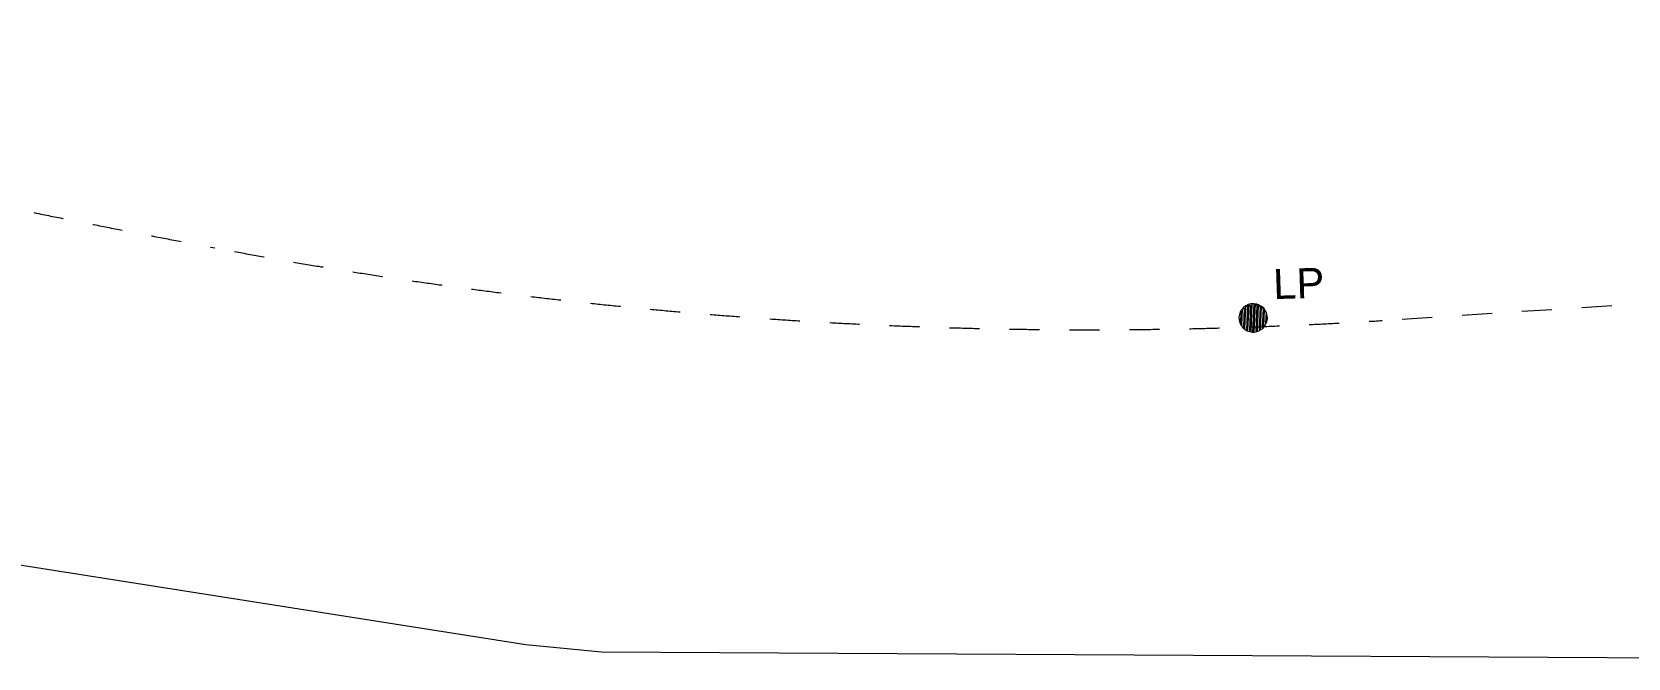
# Model space of a CAD drawing. Header units: millimetres. Extents: x -89663 to 74273, y -103666 to 18539.
# Drawn here: x -50180 to -34212, y -103666 to -97398 of the extents above; entities that cross this region are included whole.
import ezdxf

# ---------------------------------------------------------------- set-up
doc = ezdxf.new("R2010")
doc.units = ezdxf.units.MM
doc.header["$MEASUREMENT"] = 0
for name, color, linetype, lineweight in [('G-10-P_Topo_Paving_Pen_No__191', 7, 'Continuous', 5), ('G-10-P_Topo_Road_Pen_No__193', 7, 'Continuous', 18), ('G-10-P_Topo_Street Furniture_Pen_No__7', 7, 'Continuous', 35)]:
    doc.layers.add(name, color=color, linetype=linetype, lineweight=lineweight)
doc.layers.add('G-10-P_Topo_Street Furniture_Pen_No__147', color=7, linetype='Continuous', lineweight=0, true_color=0x606060)
doc.styles.add('GENERATED_STYLE_3', font='')
doc.styles.get('GENERATED_STYLE_3').set_extended_font_data('Arial')

msp = doc.modelspace()

# ---------------------------------------------------------------- linework, layer by layer
at = {"layer": 'G-10-P_Topo_Paving_Pen_No__191', "linetype": 'Continuous'}
for p, q in [((-50159.7, -99207.5), (-50148.8, -99209.7)), ((-50148.8, -99209.7), (-50129.2, -99213.6)), ((-50129.2, -99213.6), (-50109.7, -99217.6)), ((-50109.7, -99217.6), (-50090.2, -99221.5)), ((-50090.2, -99221.5), (-50070.7, -99225.4)), ((-50070.7, -99225.4), (-50051.1, -99229.4)), ((-50051.1, -99229.4), (-50031.6, -99233.3)), ((-50031.6, -99233.3), (-50012, -99237.2)), ((-50012, -99237.2), (-49992.5, -99241.2)), ((-49992.5, -99241.2), (-49972.9, -99245)), ((-49972.9, -99245), (-49953.4, -99249)), ((-49953.4, -99249), (-49933.8, -99252.9)), ((-49933.8, -99252.9), (-49914.3, -99256.7)), ((-49914.3, -99256.7), (-49894.7, -99260.7)), ((-49894.7, -99260.7), (-49875.2, -99264.6)), ((-49875.2, -99264.6), (-49865.5, -99266.5)), ((-49571.3, -99324.8), (-49562.3, -99326.6)), ((-49562.3, -99326.6), (-49542.8, -99330.5)), ((-49542.8, -99330.5), (-49523.2, -99334.3)), ((-49523.2, -99334.3), (-49503.7, -99338.1)), ((-49503.7, -99338.1), (-49484, -99342)), ((-49484, -99342), (-49464.5, -99345.8)), ((-49464.5, -99345.8), (-49444.9, -99349.7)), ((-49444.9, -99349.7), (-49425.3, -99353.5)), ((-49425.3, -99353.5), (-49405.8, -99357.3)), ((-49405.8, -99357.3), (-49386.2, -99361.2)), ((-49386.2, -99361.2), (-49366.7, -99364.9)), ((-49366.7, -99364.9), (-49347.1, -99368.8)), ((-49347.1, -99368.8), (-49327.6, -99372.6)), ((-49327.6, -99372.6), (-49308, -99376.4)), ((-49308, -99376.4), (-49288.5, -99380.3)), ((-49288.5, -99380.3), (-49276.8, -99382.5)), ((-48982.3, -99439.5), (-48975.4, -99440.9)), ((-48975.4, -99440.9), (-48955.8, -99444.6)), ((-48955.8, -99444.6), (-48936.3, -99448.4)), ((-48936.3, -99448.4), (-48916.7, -99452.1)), ((-48916.7, -99452.1), (-48897.1, -99455.9)), ((-48897.1, -99455.9), (-48877.6, -99459.7)), ((-48877.6, -99459.7), (-48858, -99463.4)), ((-48858, -99463.4), (-48838.4, -99467.2)), ((-48838.4, -99467.2), (-48818.8, -99470.9)), ((-48818.8, -99470.9), (-48799.2, -99474.6)), ((-48799.2, -99474.6), (-48779.7, -99478.4)), ((-48779.7, -99478.4), (-48760.1, -99482.1)), ((-48760.1, -99482.1), (-48740.6, -99485.9)), ((-48740.6, -99485.9), (-48721, -99489.6)), ((-48721, -99489.6), (-48701.5, -99493.3)), ((-48701.5, -99493.3), (-48687.7, -99495.9)), ((-48392.9, -99551.8), (-48388.2, -99552.7)), ((-48388.2, -99552.7), (-48368.6, -99556.3)), ((-48368.6, -99556.3), (-48349.5, -99559.9)), ((-48152.9, -99596.7), (-48133.7, -99600.3)), ((-48133.7, -99600.3), (-48114.1, -99603.8)), ((-48114.1, -99603.8), (-48094.5, -99607.5)), ((-48094.5, -99607.5), (-48074.9, -99611)), ((-48074.9, -99611), (-48055.3, -99614.6)), ((-48055.3, -99614.6), (-48035.7, -99618.2)), ((-48035.7, -99618.2), (-48016.1, -99621.8)), ((-48016.1, -99621.8), (-47996.6, -99625.4)), ((-47996.6, -99625.4), (-47976.9, -99628.9)), ((-47976.9, -99628.9), (-47957.3, -99632.4)), ((-47957.3, -99632.4), (-47937.8, -99636)), ((-47937.8, -99636), (-47918.1, -99639.5)), ((-47918.1, -99639.5), (-47898.5, -99643.1)), ((-47898.5, -99643.1), (-47878.8, -99646.5)), ((-47878.8, -99646.5), (-47859.3, -99650)), ((-47859.3, -99650), (-47857.7, -99650.3)), ((-47562.1, -99702), (-47545, -99705)), ((-47545, -99705), (-47525.4, -99708.4)), ((-47525.4, -99708.4), (-47505.7, -99711.7)), ((-47505.7, -99711.7), (-47486, -99715)), ((-47486, -99715), (-47466.3, -99718.4)), ((-47466.3, -99718.4), (-47446.7, -99721.7)), ((-47446.7, -99721.7), (-47427, -99725)), ((-47427, -99725), (-47407.3, -99728.3)), ((-47407.3, -99728.3), (-47387.6, -99731.7)), ((-47387.6, -99731.7), (-47368, -99734.9)), ((-47368, -99734.9), (-47348.3, -99738.2)), ((-47348.3, -99738.2), (-47328.6, -99741.5)), ((-47328.6, -99741.5), (-47308.9, -99744.7)), ((-47308.9, -99744.7), (-47289.2, -99748.1)), ((-47289.2, -99748.1), (-47269.6, -99751.3)), ((-47269.6, -99751.3), (-47266.3, -99751.9)), ((-46970.2, -99799.6), (-46954.2, -99802.2)), ((-46954.2, -99802.2), (-46934.5, -99805.4)), ((-46934.5, -99805.4), (-46914.7, -99808.4)), ((-46914.7, -99808.4), (-46895, -99811.6)), ((-46895, -99811.6), (-46875.3, -99814.6)), ((-46875.3, -99814.6), (-46855.5, -99817.7)), ((-46855.5, -99817.7), (-46835.8, -99820.8)), ((-46835.8, -99820.8), (-46816.1, -99823.8)), ((-46816.1, -99823.8), (-46796.3, -99826.9)), ((-46796.3, -99826.9), (-46776.6, -99829.9)), ((-46776.6, -99829.9), (-46756.8, -99833)), ((-46756.8, -99833), (-46737.1, -99836)), ((-46737.1, -99836), (-46717.3, -99839.1)), ((-46717.3, -99839.1), (-46697.5, -99842)), ((-46697.5, -99842), (-46677.8, -99845.1)), ((-46677.8, -99845.1), (-46673.8, -99845.6)), ((-46377, -99889.8), (-46361.4, -99892)), ((-46361.4, -99892), (-46341.7, -99894.9)), ((-46341.7, -99894.9), (-46321.9, -99897.7)), ((-46321.9, -99897.7), (-46302.1, -99900.6)), ((-46302.1, -99900.6), (-46282.3, -99903.4)), ((-46282.3, -99903.4), (-46262.5, -99906.3)), ((-46262.5, -99906.3), (-46242.7, -99909)), ((-46242.7, -99909), (-46222.9, -99911.9)), ((-46222.9, -99911.9), (-46203.1, -99914.6)), ((-46203.1, -99914.6), (-46183.3, -99917.5)), ((-46183.3, -99917.5), (-46163.5, -99920.2)), ((-46163.5, -99920.2), (-46143.7, -99923.1)), ((-46143.7, -99923.1), (-46123.9, -99925.8)), ((-46123.9, -99925.8), (-46104.1, -99928.5)), ((-46104.1, -99928.5), (-46084.2, -99931.3)), ((-46084.2, -99931.3), (-46080, -99931.9)), ((-45782.6, -99972.2), (-45766.9, -99974.3)), ((-45766.9, -99974.3), (-45747.1, -99976.8)), ((-45747.1, -99976.8), (-45727.3, -99979.5)), ((-45727.3, -99979.5), (-45707.4, -99982)), ((-45707.4, -99982), (-45687.6, -99984.7)), ((-45687.6, -99984.7), (-45667.7, -99987.2)), ((-45667.7, -99987.2), (-45647.9, -99989.8)), ((-45647.9, -99989.8), (-45628, -99992.3)), ((-45628, -99992.3), (-45608.2, -99994.9)), ((-45608.2, -99994.9), (-45588.3, -99997.4)), ((-45588.3, -99997.4), (-45568.4, -100000)), ((-45568.4, -100000), (-45548.6, -100002.5)), ((-45548.6, -100002.5), (-45528.7, -100005)), ((-45528.7, -100005), (-45508.8, -100007.5)), ((-45508.8, -100007.5), (-45489, -100010.1)), ((-45489, -100010.1), (-45485.1, -100010.6)), ((-45187.4, -100047), (-45171, -100048.9)), ((-45171, -100048.9), (-45151, -100051.4)), ((-45151, -100051.4), (-45131.1, -100053.7)), ((-45131.1, -100053.7), (-45111.2, -100056.1)), ((-45111.2, -100056.1), (-45091.3, -100058.3)), ((-45091.3, -100058.3), (-45071.5, -100060.7)), ((-45071.5, -100060.7), (-45051.6, -100063)), ((-45051.6, -100063), (-45031.6, -100065.3)), ((-45031.6, -100065.3), (-45011.7, -100067.6)), ((-45011.7, -100067.6), (-44991.8, -100069.9)), ((-44991.8, -100069.9), (-44971.9, -100072.2)), ((-44971.9, -100072.2), (-44952.1, -100074.5)), ((-44952.1, -100074.5), (-44932.1, -100076.7)), ((-44932.1, -100076.7), (-44912.2, -100079)), ((-44912.2, -100079), (-44892.3, -100081.2)), ((-44892.3, -100081.2), (-44889.4, -100081.6)), ((-44591.1, -100114.2), (-44573.5, -100116.1)), ((-44573.5, -100116.1), (-44553.6, -100118.2)), ((-44553.6, -100118.2), (-44533.6, -100120.3)), ((-44533.6, -100120.3), (-44513.7, -100122.4)), ((-44513.7, -100122.4), (-44493.8, -100124.5)), ((-44493.8, -100124.5), (-44473.8, -100126.5)), ((-44473.8, -100126.5), (-44453.9, -100128.6)), ((-44453.9, -100128.6), (-44434, -100130.7)), ((-44434, -100130.7), (-44414, -100132.7)), ((-44414, -100132.7), (-44394, -100134.8)), ((-44394, -100134.8), (-44374.1, -100136.8)), ((-44374.1, -100136.8), (-44354.2, -100138.9)), ((-44354.2, -100138.9), (-44334.2, -100140.8)), ((-44334.2, -100140.8), (-44314.3, -100142.9)), ((-44314.3, -100142.9), (-44294.4, -100144.8)), ((-44294.4, -100144.8), (-44292.8, -100145)), ((-43994.1, -100173.9), (-43975, -100175.7)), ((-43975, -100175.7), (-43954.9, -100177.5)), ((-43954.9, -100177.5), (-43935, -100179.4)), ((-43935, -100179.4), (-43915.1, -100181.3)), ((-43915.1, -100181.3), (-43895, -100183.1)), ((-43895, -100183.1), (-43875.1, -100184.9)), ((-43875.1, -100184.9), (-43855.1, -100186.7)), ((-43855.1, -100186.7), (-43835.1, -100188.5)), ((-43835.1, -100188.5), (-43815.2, -100190.3)), ((-43815.2, -100190.3), (-43795.1, -100192.1)), ((-43795.1, -100192.1), (-43775.2, -100193.8)), ((-43775.2, -100193.8), (-43755.2, -100195.7)), ((-43755.2, -100195.7), (-43735.2, -100197.4)), ((-43735.2, -100197.4), (-43715.3, -100199.2)), ((-43715.3, -100199.2), (-43695.3, -100201)), ((-43396.4, -100226), (-43395.4, -100226.1)), ((-43395.4, -100226.1), (-43375.4, -100227.7)), ((-43375.4, -100227.7), (-43355.4, -100229.3)), ((-43355.4, -100229.3), (-43335.4, -100231)), ((-43335.4, -100231), (-43315.4, -100232.5)), ((-43315.4, -100232.5), (-43295.4, -100234.1)), ((-43295.4, -100234.1), (-43275.4, -100235.6)), ((-43275.4, -100235.6), (-43255.4, -100237.2)), ((-43255.4, -100237.2), (-43235.4, -100238.7)), ((-43235.4, -100238.7), (-43215.4, -100240.3)), ((-43215.4, -100240.3), (-43195.4, -100241.8)), ((-43195.4, -100241.8), (-43175.3, -100243.4)), ((-43175.3, -100243.4), (-43155.4, -100244.8)), ((-43155.4, -100244.8), (-43135.3, -100246.4)), ((-43135.3, -100246.4), (-43115.3, -100247.9)), ((-43115.3, -100247.9), (-43097.3, -100249.2)), ((-42798.1, -100270.5), (-42795.1, -100270.8)), ((-42795.1, -100270.8), (-42775, -100272.1)), ((-42775, -100272.1), (-42755, -100273.5)), ((-42755, -100273.5), (-42735, -100274.8)), ((-36471.5, -100273.9), (-36172.2, -100254.3)), ((-35872.8, -100234.5), (-35573.5, -100214.8)), ((-35274.1, -100195.1), (-34974.8, -100175.4)), ((-34675.4, -100155.7), (-34376, -100135.9)), ((-42735, -100274.8), (-42715, -100276.1)), ((-42715, -100276.1), (-42695, -100277.4)), ((-42695, -100277.4), (-42674.9, -100278.8)), ((-42674.9, -100278.8), (-42654.9, -100280.1)), ((-42654.9, -100280.1), (-42634.9, -100281.3)), ((-42634.9, -100281.3), (-42614.8, -100282.7)), ((-42614.8, -100282.7), (-42594.8, -100283.9)), ((-42594.8, -100283.9), (-42574.8, -100285.2)), ((-42574.8, -100285.2), (-42554.7, -100286.4)), ((-42554.7, -100286.4), (-42534.8, -100287.7)), ((-42534.8, -100287.7), (-42514.7, -100288.9)), ((-42514.7, -100288.9), (-42498.7, -100289.9)), ((-42199.2, -100307.4), (-42194.1, -100307.8)), ((-42194.1, -100307.8), (-42174.1, -100308.8)), ((-42174.1, -100308.8), (-42154.1, -100310)), ((-42154.1, -100310), (-42134, -100311)), ((-42134, -100311), (-42114, -100312.1)), ((-42114, -100312.1), (-42093.9, -100313.1)), ((-42093.9, -100313.1), (-42073.9, -100314.2)), ((-42073.9, -100314.2), (-42053.9, -100315.3)), ((-42053.9, -100315.3), (-42033.8, -100316.3)), ((-42033.8, -100316.3), (-42013.7, -100317.4)), ((-42013.7, -100317.4), (-41993.8, -100318.4)), ((-41993.8, -100318.4), (-41973.7, -100319.4)), ((-41973.7, -100319.4), (-41953.6, -100320.4)), ((-41953.6, -100320.4), (-41933.6, -100321.4)), ((-41933.6, -100321.4), (-41913.6, -100322.4)), ((-41913.6, -100322.4), (-41899.6, -100323.1)), ((-41599.9, -100336.9), (-41592.8, -100337.2)), ((-41592.8, -100337.2), (-41572.7, -100338)), ((-41572.7, -100338), (-41552.7, -100338.8)), ((-41552.7, -100338.8), (-41532.7, -100339.6)), ((-41532.7, -100339.6), (-41512.6, -100340.5)), ((-41512.6, -100340.5), (-41492.6, -100341.2)), ((-41492.6, -100341.2), (-41472.5, -100342.1)), ((-41472.5, -100342.1), (-41452.4, -100342.9)), ((-41452.4, -100342.9), (-41432.4, -100343.6)), ((-41432.4, -100343.6), (-41412.4, -100344.5)), ((-41412.4, -100344.5), (-41392.3, -100345.2)), ((-41392.3, -100345.2), (-41372.3, -100346)), ((-41372.3, -100346), (-41352.2, -100346.7)), ((-41352.2, -100346.7), (-41332.1, -100347.5)), ((-41332.1, -100347.5), (-41312.1, -100348.2)), ((-41312.1, -100348.2), (-41300.1, -100348.7)), ((-41000.3, -100358.6), (-40991.3, -100358.9)), ((-40991.3, -100358.9), (-40971.2, -100359.4)), ((-40971.2, -100359.4), (-40951.2, -100360)), ((-40951.2, -100360), (-40931.1, -100360.5)), ((-40931.1, -100360.5), (-40911, -100361.1)), ((-40911, -100361.1), (-40891, -100361.6)), ((-40891, -100361.6), (-40870.9, -100362.2)), ((-40870.9, -100362.2), (-40850.9, -100362.8)), ((-40850.9, -100362.8), (-40830.8, -100363.3)), ((-40830.8, -100363.3), (-40810.7, -100363.9)), ((-40810.7, -100363.9), (-40790.7, -100364.3)), ((-40790.7, -100364.3), (-40770.6, -100364.9)), ((-40770.6, -100364.9), (-40750.6, -100365.3)), ((-40750.6, -100365.3), (-40730.5, -100365.8)), ((-40730.5, -100365.8), (-40710.5, -100366.4)), ((-40710.5, -100366.4), (-40700.5, -100366.6)), ((-40400.4, -100372.6), (-40389.6, -100372.9)), ((-40389.6, -100372.9), (-40369.6, -100373.1)), ((-40369.6, -100373.1), (-40349.5, -100373.5)), ((-40349.5, -100373.5), (-40329.5, -100373.8)), ((-40329.5, -100373.8), (-40309.4, -100374.1)), ((-40309.4, -100374.1), (-40289.4, -100374.5)), ((-40289.4, -100374.5), (-40269.4, -100374.7)), ((-40269.4, -100374.7), (-40249.3, -100375)), ((-40249.3, -100375), (-40229.3, -100375.2)), ((-40229.3, -100375.2), (-40209.2, -100375.6)), ((-40209.2, -100375.6), (-40189.2, -100375.8)), ((-40189.2, -100375.8), (-40169.1, -100376.1)), ((-40169.1, -100376.1), (-40149.1, -100376.2)), ((-40149.1, -100376.2), (-40129.1, -100376.5)), ((-40129.1, -100376.5), (-40108.9, -100376.8)), ((-40108.9, -100376.8), (-40100.5, -100376.8)), ((-39800.6, -100379.1), (-39788.3, -100379.2)), ((-39788.3, -100379.2), (-39768.2, -100379.2)), ((-39768.2, -100379.2), (-39748.1, -100379.3)), ((-39748.1, -100379.3), (-39728.1, -100379.3)), ((-39728.1, -100379.3), (-39708.1, -100379.4)), ((-39708.1, -100379.4), (-39688.1, -100379.4)), ((-39688.1, -100379.4), (-39668, -100379.5)), ((-39668, -100379.5), (-39647.9, -100379.5)), ((-39647.9, -100379.5), (-39627.9, -100379.5)), ((-39627.9, -100379.5), (-39607.9, -100379.6)), ((-39607.9, -100379.6), (-39587.8, -100379.5)), ((-39587.8, -100379.5), (-39567.8, -100379.5)), ((-39567.8, -100379.5), (-39547.8, -100379.5)), ((-39547.8, -100379.5), (-39527.7, -100379.5)), ((-39527.7, -100379.5), (-39507.7, -100379.4)), ((-39507.7, -100379.4), (-39500.5, -100379.4)), ((-39200.6, -100377.8), (-39187.1, -100377.7)), ((-39187.1, -100377.7), (-39167.1, -100377.6)), ((-39167.1, -100377.6), (-39147.1, -100377.3)), ((-39147.1, -100377.3), (-39127.1, -100377.2)), ((-39127.1, -100377.2), (-39107, -100376.9)), ((-39107, -100376.9), (-39087, -100376.7)), ((-39087, -100376.7), (-39067, -100376.6)), ((-39067, -100376.6), (-39047, -100376.3)), ((-39047, -100376.3), (-39026.9, -100376.1)), ((-39026.9, -100376.1), (-39006.9, -100375.8)), ((-39006.9, -100375.8), (-38986.9, -100375.6)), ((-38986.9, -100375.6), (-38966.9, -100375.2)), ((-38966.9, -100375.2), (-38946.9, -100375)), ((-38946.9, -100375), (-38926.9, -100374.7)), ((-38926.9, -100374.7), (-38906.8, -100374.4)), ((-38906.8, -100374.4), (-38900.5, -100374.4)), ((-38600.6, -100368.9), (-38586.6, -100368.6)), ((-38586.6, -100368.6), (-38566.7, -100368.1)), ((-38566.7, -100368.1), (-38546.6, -100367.7)), ((-38546.6, -100367.7), (-38526.6, -100367.2)), ((-38526.6, -100367.2), (-38506.7, -100366.8)), ((-38506.7, -100366.8), (-38486.6, -100366.2)), ((-38486.6, -100366.2), (-38466.6, -100365.8)), ((-38466.6, -100365.8), (-38446.6, -100365.3)), ((-38446.6, -100365.3), (-38426.6, -100364.8)), ((-38426.6, -100364.8), (-38406.6, -100364.2)), ((-38406.6, -100364.2), (-38386.6, -100363.8)), ((-38386.6, -100363.8), (-38366.6, -100363.2)), ((-38366.6, -100363.2), (-38346.6, -100362.7)), ((-38346.6, -100362.7), (-38326.6, -100362.2)), ((-38326.6, -100362.2), (-38306.7, -100361.6)), ((-38306.7, -100361.6), (-38300.6, -100361.5)), ((-38000.9, -100352.1), (-37986.8, -100351.7)), ((-37986.8, -100351.7), (-37966.9, -100350.9)), ((-37966.9, -100350.9), (-37946.8, -100350.3)), ((-37946.8, -100350.3), (-37926.9, -100349.5)), ((-37926.9, -100349.5), (-37906.9, -100348.8)), ((-37906.9, -100348.8), (-37886.9, -100348)), ((-37886.9, -100348), (-37866.9, -100347.3)), ((-37866.9, -100347.3), (-37847, -100346.5)), ((-37847, -100346.5), (-37827, -100345.8)), ((-37827, -100345.8), (-37807.1, -100345)), ((-37807.1, -100345), (-37787, -100344.3)), ((-37787, -100344.3), (-37767.1, -100343.4)), ((-37767.1, -100343.4), (-37747.1, -100342.7)), ((-37747.1, -100342.7), (-37727.2, -100341.8)), ((-37727.2, -100341.8), (-37707.2, -100341.1)), ((-37707.2, -100341.1), (-37701, -100340.8)), ((-37401.4, -100327.5), (-37387.9, -100326.9)), ((-37387.9, -100326.9), (-37368, -100326)), ((-37368, -100326), (-37348, -100325)), ((-37348, -100325), (-37328.2, -100324.1)), ((-37328.2, -100324.1), (-37308.2, -100323)), ((-37308.2, -100323), (-37288.2, -100322.1)), ((-37288.2, -100322.1), (-37268.3, -100321)), ((-37268.3, -100321), (-37248.3, -100320.1)), ((-37248.3, -100320.1), (-37228.5, -100319)), ((-37228.5, -100319), (-37208.5, -100318)), ((-37208.5, -100318), (-37188.5, -100316.9)), ((-37188.5, -100316.9), (-37168.7, -100315.9)), ((-37168.7, -100315.9), (-37148.7, -100314.8)), ((-37148.7, -100314.8), (-37128.7, -100313.8)), ((-37128.7, -100313.8), (-37108.9, -100312.7)), ((-37108.9, -100312.7), (-37101.8, -100312.3)), ((-36802.2, -100295.1), (-36790.2, -100294.4)), ((-36790.2, -100294.4), (-36770.2, -100293.2)), ((-36770.2, -100293.2), (-36750.4, -100291.9)), ((-36750.4, -100291.9), (-36730.5, -100290.7)), ((-36730.5, -100290.7), (-36710.6, -100289.5)), ((-36710.6, -100289.5), (-36690.6, -100288.2)), ((-36690.6, -100288.2), (-36671.1, -100287))]:
    msp.add_line(p, q, dxfattribs=at)
at = {"layer": 'G-10-P_Topo_Road_Pen_No__193', "linetype": 'Continuous', "flags": 128}
msp.add_lwpolyline([(-22231.9, -103037.4), (-33827.9, -103665.7), (-44482.5, -103607.9), (-45238.1, -103532.4), (-53802.5, -102184.3), (-58808.6, -100964.6), (-59174.5, -100857.6), (-63344.9, -99468.8), (-67032.8, -97971.8), (-70555.2, -96294.3), (-71754.7, -95667.8), (-74219.4, -94258.9), (-78410.9, -91581.3), (-82130.6, -88969.9), (-83425.5, -87971.8), (-83632.8, -87799.8), (-89663.2, -82697.7)], dxfattribs=at)
at = {"layer": 'G-10-P_Topo_Street Furniture_Pen_No__147', "linetype": 'Continuous'}
for p, q in [((-38085.5, -100192.2), (-38090.9, -100318.4)), ((-38075.8, -100334.9), (-38068.8, -100170.8)), ((-38068.8, -100170.8), (-38052.6, -100162)), ((-38052.6, -100162), (-38060.7, -100351.3)), ((-38045.6, -100367.8), (-38036.2, -100146.9)), ((-38036.2, -100146.9), (-38019.7, -100131.8)), ((-38019.7, -100131.8), (-38030.5, -100384.2)), ((-38014.8, -100384.9), (-38004, -100132.5)), ((-38004, -100132.5), (-37988.2, -100133.2)), ((-37988.2, -100133.2), (-37999, -100385.6)), ((-37983.9, -100402), (-37971.7, -100118.1)), ((-37971.7, -100118.1), (-37956, -100118.8)), ((-37956, -100118.8), (-37968.1, -100402.7)), ((-37952.3, -100403.4), (-37940.2, -100119.4)), ((-37940.2, -100119.4), (-37925.1, -100135.9)), ((-37925.1, -100135.9), (-37935.9, -100388.3)), ((-37920.1, -100389), (-37909.3, -100136.5)), ((-37909.3, -100136.5), (-37894.2, -100153)), ((-37894.2, -100153), (-37903.6, -100373.9)), ((-37887.9, -100374.5), (-37878.4, -100153.7)), ((-37878.4, -100153.7), (-37863.3, -100170.1)), ((-37863.3, -100170.1), (-37871.4, -100359.4)), ((-37855, -100344.3), (-37848.2, -100186.6)), ((-37848.2, -100186.6), (-37833.1, -100203)), ((-37833.1, -100203), (-37837.9, -100313.5)), ((-38090.9, -100318.4), (-38075.8, -100334.9)), ((-38060.7, -100351.3), (-38045.6, -100367.8)), ((-38030.5, -100384.2), (-38014.8, -100384.9)), ((-37999, -100385.6), (-37983.9, -100402)), ((-37968.1, -100402.7), (-37952.3, -100403.4)), ((-37935.9, -100388.3), (-37920.1, -100389)), ((-37903.6, -100373.9), (-37887.9, -100374.5)), ((-37871.4, -100359.4), (-37855, -100344.3))]:
    msp.add_line(p, q, dxfattribs=at)
msp.add_arc((-37962.8, -100260.7), 142.1, 87.87092, 87.23431, dxfattribs=at)

# ---------------------------------------------------------------- texts
at = {"layer": 'G-10-P_Topo_Street Furniture_Pen_No__7', "linetype": 'Continuous', "insert": (-37758.5, -100073.4), "char_height": 300, "attachment_point": 7, "rotation": 1.86941, "style": 'GENERATED_STYLE_3'}
msp.add_mtext('\\A1;{\\fArial|b0|i0|c0|p34;LP}', dxfattribs=at)

doc.saveas('drawing.dxf')
